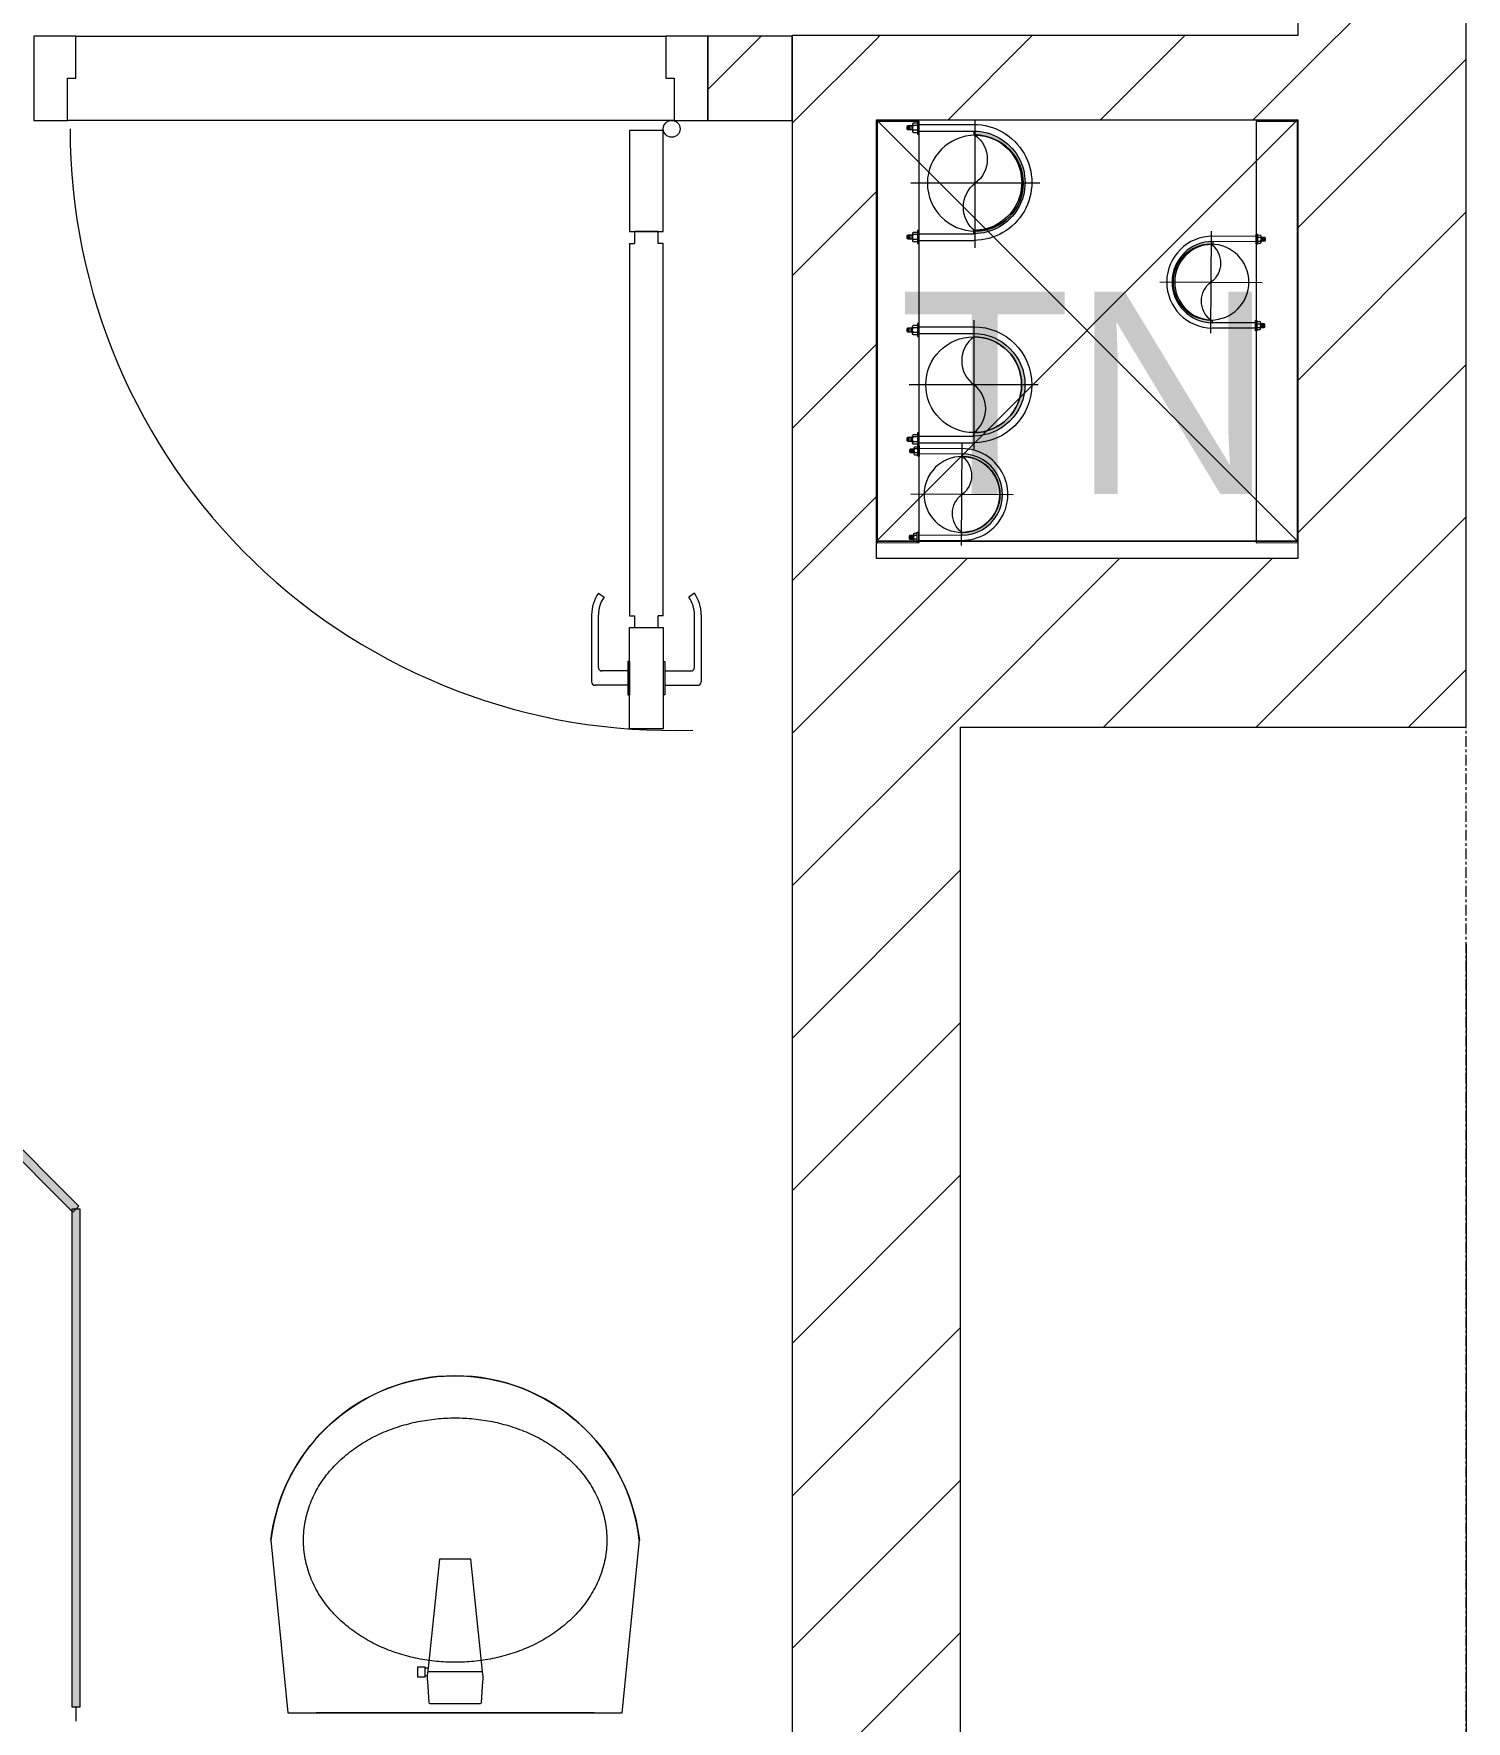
# Model space of a CAD drawing. Header units: millimetres. Extents: x 1591 to 240306, y -15958 to 82755.
# Drawn here: x 124254 to 125954, y 73337 to 75340 of the extents above; entities that cross this region are included whole.
import ezdxf

# ---------------------------------------------------------------- set-up
doc = ezdxf.new("R2010")
doc.units = ezdxf.units.MM
doc.linetypes.add('Grid Line', pattern=[22.225, 12.7, -3.175, 3.175, -3.175])
doc.linetypes.add('IMPORT-CENTER _2_', pattern=[40.64, 25.4, -5.08, 5.08, -5.08])
for name, color, linetype, lineweight in [('0-1', 7, 'Continuous', 5), ('0-2', 250, 'Continuous', 9), ('A-DETL-GENF-1', 9, 'Continuous', 9), ('A-DOOR-1', 254, 'Continuous', 9), ('A-DOOR-2', 9, 'Continuous', 9), ('A-FLOR-1', 250, 'Continuous', 9), ('A-FLOR-2', 9, 'Continuous', 9), ('A-GLAZ-CURT', 52, 'Continuous', 9), ('A-GLAZ-CURT-1', 254, 'Continuous', 9), ('A-GLAZ-CURT-2', 9, 'Continuous', 9), ('A-WALL-1', 253, 'Continuous', 18), ('A-WALL-2', 9, 'Continuous', 9), ('A-WALL-3', 113, 'Continuous', 18), ('A-WALL-PATT-1', 10, 'Continuous', 9), ('A-WALL-PATT-2', 111, 'Continuous', 9), ('G-ANNO-TEXT-1', 7, 'Continuous', 9), ('G-IMPT-2', 8, 'IMPORT-CENTER _2_', 9), ('G-IMPT-3', 8, 'Continuous', 9), ('M-EQPM', 50, 'Continuous', 9), ('P-SANR-FIXT-1', 254, 'Continuous', 9), ('S-GRID-1', 1, 'Grid Line', 9)]:
    doc.layers.add(name, color=color, linetype=linetype, lineweight=lineweight)
doc.styles.add('Arial_8', font='arial_0.ttf', dxfattribs={"height": 240})
pattern_1 = [(45, (11001.35, 0), (-90.50967, 90.50967), [])]

# ---------------------------------------------------------------- blocks, each defined once
blk = doc.blocks.new('NCV_TKTC_KET CAU_rvt-1-TKCS_MB TẦNG 3-4')
at = {"layer": 'A-FLOR-1'}
for p, q in [((114752.6, 74737.4), (114252.6, 74737.4)), ((114952.6, 74259), (114952.6, 73311.9))]:
    blk.add_line(p, q, dxfattribs=at)
blk = doc.blocks.new('DOOR_CW_01 CANH MO-PANEL KINH - DIG_02-800x2200-CỬA NHÔM KÍNH-V105-TKCS_MB TẦNG 3-4')
at = {"layer": 'A-DETL-GENF-1'}
for p, q in [((-347, 772), (-307, 772)), ((-347, 652), (-347, 772)), ((-307, 772), (-307, 652)), ((-349, 731.8), (-347, 731.8)), ((-349, 692.2), (-349, 731.8)), ((-347, 692.2), (-347, 731.8)), ((-307, 692.2), (-307, 731.8)), ((-305, 731.8), (-307, 731.8)), ((-305, 692.2), (-305, 731.8)), ((-392, 637), (-392, 716.5)), ((-349, 720.5), (-388, 720.5)), ((-349, 703.5), (-380, 703.5)), ((-305, 720.5), (-266, 720.5)), ((-305, 703.5), (-274, 703.5)), ((-262, 637), (-262, 716.5)), ((-384, 699.5), (-384, 637)), ((-347, 692.2), (-349, 692.2)), ((-307, 692.2), (-305, 692.2)), ((-270, 699.5), (-270, 637)), ((-307, 652), (-347, 652)), ((-313, 652), (-341, 652)), ((-341, 652), (-341, 638)), ((-313, 638), (-313, 652)), ((-347, 638), (-341, 638)), ((-347, 638), (-347, 196)), ((-307, 638), (-313, 638)), ((-307, 196), (-307, 638)), ((-383.9, 611.2), (-377.3, 615.8)), ((-270.1, 611.2), (-276.7, 615.8)), ((-347, 196), (-341, 196)), ((-307, 182), (-347, 182)), ((-347, 182), (-347, 62)), ((-341, 196), (-341, 182)), ((-341, 182), (-313, 182)), ((-307, 196), (-313, 196)), ((-313, 182), (-313, 196)), ((-307, 62), (-307, 182)), ((-347, 62), (-307, 62))]:
    blk.add_line(p, q, dxfattribs=at)
blk.add_circle((-357, 60), 10, dxfattribs=at)
for centre, radius, start, end in [((-357, 60), 714, 360, 92), ((-388, 716.5), 4, 90, 180), ((-380, 699.5), 4, 90, 180), ((-274, 699.5), 4, 0, 90), ((-266, 716.5), 4, 0, 90), ((-347, 637), 45, 180, 215), ((-347, 637), 37, 180, 215), ((-307, 637), 37, 325, 0), ((-307, 637), 45, 325, 0)]:
    blk.add_arc(centre, radius, start, end, dxfattribs=at)
at = {"layer": 'A-DOOR-2'}
for p, q in [((-360, 50), (-400, 50)), ((-400, 50), (-400, -50)), ((-360, 0), (-360, 50)), ((-357, 50), (-332, 50)), ((400, 50), (360, 50)), ((360, 50), (360, 0)), ((400, -50), (400, 50)), ((-350, 0), (-360, 0)), ((-350, -50), (-350, 0)), ((360, 0), (350, 0)), ((350, 0), (350, -50)), ((-400, -50), (-350, -50)), ((350, -50), (400, -50))]:
    blk.add_line(p, q, dxfattribs=at)
blk = doc.blocks.new('bonruatreo - Chậu rửa-V107-TKCS_MB TẦNG 3-4')
at = {"layer": 'P-SANR-FIXT-1'}
for p, q in [((-218.6, 205), (-198.4, 0)), ((198.4, 0), (218.6, 205)), ((-18.5, 182.5), (-32.2, 52.9)), ((18.5, 182.5), (-18.5, 182.5)), ((33, 45.4), (18.5, 182.5)), ((-35.6, 54.2), (-44.7, 54.2)), ((-44.7, 54.2), (-44.7, 42.8)), ((-44.7, 42.8), (-35.6, 42.8)), ((-35.6, 52.9), (-35.6, 54.2)), ((-32.2, 52.9), (-35.6, 52.9)), ((-35.6, 44.2), (-35.6, 52.9)), ((-35.6, 42.8), (-35.6, 44.2)), ((-35.6, 44.2), (-33.1, 44.2)), ((-32.2, 52.9), (-33.1, 44.2)), ((32.7, 48.5), (-32.7, 48.5)), ((-33, 37.3), (-31.4, 12.2)), ((31.4, 12.2), (33, 37.3)), ((-198.4, 0), (198.4, 0)), ((165, 0), (-165, 0)), ((-30.2, 11), (30.2, 11))]:
    blk.add_line(p, q, dxfattribs=at)
at = {"layer": 'P-SANR-FIXT-1', "flags": 128}
blk.add_lwpolyline([(-218.6, 205), (-217.4, 213.7), (-215.9, 222.4), (-214, 231), (-211.8, 239.5), (-209.3, 247.9), (-206.4, 256.2), (-203.2, 264.4), (-199.6, 272.5), (-195.8, 280.4), (-191.6, 288.1), (-187.1, 295.7), (-182.3, 303.1), (-177.3, 310.3), (-171.9, 317.3), (-166.3, 324.1), (-160.4, 330.6), (-154.2, 336.9), (-147.8, 342.9), (-141.2, 348.7), (-134.3, 354.2), (-127.3, 359.4), (-120, 364.4), (-112.5, 369), (-104.9, 373.4), (-97.1, 377.4), (-89.1, 381.2), (-81, 384.6), (-72.7, 387.6), (-64.4, 390.4), (-55.9, 392.8), (-47.3, 394.8), (-38.7, 396.6), (-30, 397.9), (-21.3, 399), (-12.5, 399.6), (-3.7, 400), (5.1, 399.9), (13.9, 399.6), (22.6, 398.8), (31.4, 397.8), (40.1, 396.3), (48.7, 394.5), (57.2, 392.4), (65.7, 390), (74, 387.2), (82.2, 384.1), (90.3, 380.6), (98.3, 376.8), (106.1, 372.7), (113.7, 368.3), (121.1, 363.6), (128.4, 358.7), (135.4, 353.4), (142.2, 347.8), (148.8, 342), (155.2, 335.9), (161.3, 329.6), (167.2, 323), (172.8, 316.2), (178.1, 309.2), (183.1, 302), (187.8, 294.6), (192.2, 287), (196.4, 279.2), (200.2, 271.3), (203.7, 263.2), (206.8, 255), (209.7, 246.6), (212.2, 238.2), (214.3, 229.7), (216.1, 221.1), (217.6, 212.4), (218.6, 205)], dxfattribs=at)
at = {"layer": 'P-SANR-FIXT-1'}
for centre, radius, start, end in [((0, 180), 220, 6.525, 173.475), ((5.5, 41.4), 38.7, 175.8543, 186.034), ((-5.5, 41.4), 38.7, 353.966, 6.034), ((-30.1, 12.3), 1.3, 183.5997, 268.7722), ((30.1, 12.3), 1.3, 271.2278, 356.4003)]:
    blk.add_arc(centre, radius, start, end, dxfattribs=at)
for points in [[(-180, 205), (-180, 212.4), (-178.6, 227.3), (-172.4, 248.8), (-162.5, 268.9), (-149.4, 287), (-133.8, 303), (-116.1, 316.6), (-96.9, 327.9), (-76.5, 336.8), (-55.2, 343.5), (-33.3, 347.9), (-11.2, 350.1), (11.1, 350.1), (33.3, 347.9), (55.2, 343.5), (76.5, 336.8), (96.9, 327.9), (116.1, 316.6), (133.8, 302.9), (149.5, 287), (162.5, 268.8), (172.4, 248.8), (178.6, 227.3), (180, 212.4), (180, 205)], [(180, 205), (180, 197.6), (178.6, 182.7), (172.4, 161.2), (162.5, 141.2), (149.5, 123), (133.8, 107.1), (116.1, 93.4), (96.9, 82.1), (76.5, 73.2), (55.2, 66.5), (33.3, 62.1), (11.1, 59.9), (-11.2, 59.9), (-33.3, 62.1), (-55.2, 66.5), (-76.5, 73.2), (-96.9, 82.1), (-116.1, 93.4), (-133.8, 107), (-149.4, 123), (-162.5, 141.1), (-172.4, 161.2), (-178.6, 182.7), (-180, 197.6), (-180, 205)]]:
    blk.add_open_spline(points, degree=3, dxfattribs=at)
blk = doc.blocks.new('System Panel - Glazed-901218-TKCS_MB TẦNG 3-4')
at = {"layer": 'A-GLAZ-CURT'}
blk.add_hatch(color=256, dxfattribs=at).paths.add_polyline_path([(-295.3, -5), (295.3, -5), (295.3, 5), (-295.3, 5)])
at = {"layer": 'A-GLAZ-CURT-2'}
for p, q in [((295.3, 5), (-295.3, 5)), ((-295.3, 5), (-295.3, -5)), ((295.3, -5), (295.3, 5)), ((-295.3, -5), (295.3, -5))]:
    blk.add_line(p, q, dxfattribs=at)
blk = doc.blocks.new('System Panel - Glazed-901219-TKCS_MB TẦNG 3-4')
at = {"layer": 'A-GLAZ-CURT'}
blk.add_hatch(color=256, dxfattribs=at).paths.add_polyline_path([(-316.6, 5), (-316.6, -5), (316.6, -5), (316.6, 5), (-35.8, 5)])
at = {"layer": 'A-GLAZ-CURT-2'}
for p, q in [((316.6, 5), (-316.6, 5)), ((-316.6, 5), (-316.6, -5)), ((316.6, -5), (316.6, 5)), ((-316.6, -5), (316.6, -5))]:
    blk.add_line(p, q, dxfattribs=at)
blk = doc.blocks.new('NCV_TKTC_TANG 3 - 4_rvt-2-TKCS_MB TẦNG 3-4')
at = {"layer": 'A-WALL-PATT-1'}
h = blk.add_hatch(dxfattribs=at)
h.set_pattern_fill('FP_1', color=256, style=0, pattern_type=2)
h.set_pattern_definition([(45, (0, 0), (-90.50967, 90.50967), [])])
h.paths.add_polyline_path([(114152.6, 75236.9), (114152.6, 75336.9), (114052.6, 75336.9), (114052.6, 75236.9), (114147.6, 75236.9)])
h.paths.add_polyline_path([(112535.5, 75236.9), (113252.6, 75236.9), (113252.6, 75336.9), (112352.6, 75336.9), (112352.6, 75236.9)])
at = {"layer": 'A-FLOR-2'}
for p, q in [((113302.6, 75336.9), (114002.6, 75336.9)), ((113302.6, 73353.9), (113302.6, 73336.9))]:
    blk.add_line(p, q, dxfattribs=at)
at = {"layer": 'A-WALL-1'}
for p, q in [((114152.6, 75336.9), (114052.6, 75336.9)), ((114052.6, 75336.9), (114052.6, 75236.9)), ((114152.6, 75236.9), (114152.6, 75336.9)), ((114052.6, 75236.9), (114152.6, 75236.9))]:
    blk.add_line(p, q, dxfattribs=at)
at = {"layer": 'A-WALL-2'}
for p, q in [((113302.6, 75336.9), (114002.6, 75336.9)), ((114012.6, 75236.9), (113292.6, 75236.9))]:
    blk.add_line(p, q, dxfattribs=at)
at = {"layer": 'A-DOOR-1', "rotation": 180}
blk.add_blockref('DOOR_CW_01 CANH MO-PANEL KINH - DIG_02-800x2200-CỬA NHÔM KÍNH-V105-TKCS_MB TẦNG 3-4', (113652.6, 75286.9), dxfattribs=at)
at = {"layer": 'A-GLAZ-CURT-1'}
for name, p, rotation in [('System Panel - Glazed-901219-TKCS_MB TẦNG 3-4', (113078.7, 74168.5), 135.0000000000011), ('System Panel - Glazed-901218-TKCS_MB TẦNG 3-4', (113302.6, 73649.3), 90.00000000000081)]:
    blk.add_blockref(name, p, dxfattribs=dict(at, rotation=rotation))
at = {"layer": 'P-SANR-FIXT-1'}
blk.add_blockref('bonruatreo - Chậu rửa-V107-TKCS_MB TẦNG 3-4', (113752.6, 73346.9), dxfattribs=at)
blk = doc.blocks.new('TKTC_XREF_251221_MB TANG 2-7 - TKTC_XREF_260130_MB TANG 2-5_dwg_CUM U_DN100-4746799-TKCS_MB TẦNG 3-4')
at = {"layer": 'G-IMPT-3'}
blk.add_hatch(color=256, dxfattribs=at).paths.add_polyline_path([(0, 61), (15.8, 58.9), (30.5, 52.8), (43.1, 43.1), (52.8, 30.5), (58.9, 15.8), (61, 0), (58.9, -15.8), (52.8, -30.5), (43.1, -43.1), (30.5, -52.8), (15.8, -58.9), (0, -61), (0, -57), (14.8, -55.1), (28.5, -49.4), (40.3, -40.3), (49.4, -28.5), (55.1, -14.8), (57, 0), (55.1, 14.8), (49.4, 28.5), (40.3, 40.3), (28.5, 49.4), (14.8, 55.1), (0, 57)])
for p, q in [((-79.1, 66.6), (-79.1, 63.4)), ((-76.6, 66.6), (-76.6, 63.4)), ((-74.6, 66.6), (-74.6, 63.4)), ((-72.7, 69.3), (-72.7, 60.7)), ((-66.9, 67.9), (-71.7, 67.9)), ((-66.9, 62.1), (-71.7, 62.1)), ((-65, 69), (0, 69)), ((-79.1, -63.4), (-79.1, -66.6)), ((-76.6, -63.4), (-76.6, -66.6)), ((-74.6, -63.4), (-74.6, -66.6)), ((-72.7, -60.7), (-72.7, -69.3)), ((-66.9, -62.1), (-71.7, -62.1)), ((-66.9, -67.9), (-71.7, -67.9)), ((-65, -69), (0, -69))]:
    blk.add_line(p, q, dxfattribs=at)
at = {"layer": 'G-IMPT-3', "flags": 128}
for points in [[(-72.7, 67.6), (-78.1, 67.6), (-78.1, 62.4), (-72.7, 62.4)], [(-71.7, 59.2), (-66.9, 59.2), (-66.9, 70.8), (-71.7, 70.8)], [(-66.9, 70.8), (-66.9, 72.7), (-65, 72.7), (-65, 57.3), (-66.9, 57.3), (-66.9, 59.2)], [(-65, 61), (0, 61), (0, 57)], [(-71.7, -70.8), (-66.9, -70.8), (-66.9, -59.2), (-71.7, -59.2)], [(-66.9, -59.2), (-66.9, -57.3), (-65, -57.3), (-65, -72.7), (-66.9, -72.7), (-66.9, -70.8)], [(-65, -61), (0, -61), (0, -57)], [(-72.7, -62.4), (-78.1, -62.4), (-78.1, -67.6), (-72.7, -67.6)]]:
    blk.add_lwpolyline(points, dxfattribs=at)
at = {"layer": 'G-IMPT-3'}
for centre, radius, start, end in [((-78.1, 66.6), 0.96, 90, 180), ((-78.1, 63.4), 0.96, 180, 270), ((-71.1, 69.3), 1.56, 112.6199, 247.3801), ((-67.9, 65), 4.8, 143.1301, 216.8699), ((-71.1, 60.7), 1.56, 112.6199, 247.3801), ((0, 0), 69, 270, 90), ((0, 0), 61, 270, 90), ((0, 0), 57, 270, 90), ((-71.1, -60.7), 1.56, 112.6199, 247.3801), ((-78.1, -63.4), 0.96, 90, 180), ((-78.1, -66.6), 0.96, 180, 270), ((-67.9, -65), 4.8, 143.1301, 216.8699), ((-71.1, -69.3), 1.56, 112.6199, 247.3801)]:
    blk.add_arc(centre, radius, start, end, dxfattribs=at)
blk = doc.blocks.new('TKTC_XREF_251221_MB TANG 2-7 - TKTC_XREF_260130_MB TANG 2-5_dwg_$cc-4746798-TKCS_MB TẦNG 3-4')
at = {"layer": 'G-IMPT-2'}
for p, q in [((0, -0.673), (0, 0.673)), ((-0.673, 0), (0.673, 0))]:
    blk.add_line(p, q, dxfattribs=at)
at = {"layer": 'M-EQPM'}
blk.add_circle((0, 0), 0.5, dxfattribs=at)
for centre, radius, start, end in [((0, 0), 0.5, 90, 270), ((0.188, 0.25), 0.313, 126.8699, 233.1301), ((-0.188, -0.25), 0.313, 306.8699, 53.1301)]:
    blk.add_arc(centre, radius, start, end, dxfattribs=at)
blk = doc.blocks.new('TKTC_XREF_251221_MB TANG 2-7 - TKTC_XREF_260130_MB TANG 2-5_dwg_$cc-4746800-TKCS_MB TẦNG 3-4')
at = {"layer": 'G-IMPT-2'}
for p, q in [((0, -0.673), (0, 0.673)), ((-0.673, 0), (0.673, 0))]:
    blk.add_line(p, q, dxfattribs=at)
at = {"layer": 'M-EQPM'}
blk.add_circle((0, 0), 0.5, dxfattribs=at)
for centre, radius, start, end in [((0, 0), 0.5, 90, 270), ((0.188, 0.25), 0.313, 126.8699, 233.1301), ((-0.188, -0.25), 0.313, 306.8699, 53.1301)]:
    blk.add_arc(centre, radius, start, end, dxfattribs=at)
blk = doc.blocks.new('TKTC_XREF_251221_MB TANG 2-7 - TKTC_XREF_260130_MB TANG 2-5_dwg_CUM U_DN100-4746796-TKCS_MB TẦNG 3-4')
at = {"layer": 'G-IMPT-3'}
blk.add_hatch(color=256, dxfattribs=at).paths.add_polyline_path([(0, 61), (0, 57), (14.8, 55.1), (28.5, 49.4), (40.3, 40.3), (49.4, 28.5), (55.1, 14.8), (57, 0), (55.1, -14.8), (49.4, -28.5), (40.3, -40.3), (28.5, -49.4), (14.8, -55.1), (0, -57), (0, -61), (15.8, -58.9), (30.5, -52.8), (43.1, -43.1), (52.8, -30.5), (58.9, -15.8), (61, 0), (58.9, 15.8), (52.8, 30.5), (43.1, 43.1), (30.5, 52.8), (15.8, 58.9)])
for p, q in [((-79.1, 66.6), (-79.1, 63.4)), ((-76.6, 66.6), (-76.6, 63.4)), ((-74.6, 66.6), (-74.6, 63.4)), ((-72.7, 69.3), (-72.7, 60.7)), ((-66.9, 67.9), (-71.7, 67.9)), ((-66.9, 62.1), (-71.7, 62.1)), ((-65, 69), (0, 69)), ((-79.1, -63.4), (-79.1, -66.6)), ((-76.6, -63.4), (-76.6, -66.6)), ((-74.6, -63.4), (-74.6, -66.6)), ((-72.7, -60.7), (-72.7, -69.3)), ((-66.9, -62.1), (-71.7, -62.1)), ((-66.9, -67.9), (-71.7, -67.9)), ((-65, -69), (0, -69))]:
    blk.add_line(p, q, dxfattribs=at)
at = {"layer": 'G-IMPT-3', "flags": 128}
for points in [[(-72.7, 67.6), (-78.1, 67.6), (-78.1, 62.4), (-72.7, 62.4)], [(-71.7, 59.2), (-66.9, 59.2), (-66.9, 70.8), (-71.7, 70.8)], [(-66.9, 70.8), (-66.9, 72.7), (-65, 72.7), (-65, 57.3), (-66.9, 57.3), (-66.9, 59.2)], [(-65, 61), (0, 61), (0, 57)], [(-72.7, -62.4), (-78.1, -62.4), (-78.1, -67.6), (-72.7, -67.6)], [(-71.7, -70.8), (-66.9, -70.8), (-66.9, -59.2), (-71.7, -59.2)], [(-66.9, -59.2), (-66.9, -57.3), (-65, -57.3), (-65, -72.7), (-66.9, -72.7), (-66.9, -70.8)], [(-65, -61), (0, -61), (0, -57)]]:
    blk.add_lwpolyline(points, dxfattribs=at)
at = {"layer": 'G-IMPT-3'}
for centre, radius, start, end in [((-78.1, 66.6), 0.96, 90, 180), ((-78.1, 63.4), 0.96, 180, 270), ((-71.1, 69.3), 1.56, 112.6199, 247.3801), ((-67.9, 65), 4.8, 143.1301, 216.8699), ((-71.1, 60.7), 1.56, 112.6199, 247.3801), ((0, 0), 69, 270, 90), ((0, 0), 61, 270, 90), ((0, 0), 57, 270, 90), ((-78.1, -63.4), 0.96, 90, 180), ((-78.1, -66.6), 0.96, 180, 270), ((-71.1, -60.7), 1.56, 112.6199, 247.3801), ((-67.9, -65), 4.8, 143.1301, 216.8699), ((-71.1, -69.3), 1.56, 112.6199, 247.3801)]:
    blk.add_arc(centre, radius, start, end, dxfattribs=at)
blk = doc.blocks.new('TKTC_XREF_251221_MB TANG 2-7 - TKTC_XREF_260130_MB TANG 2-5_dwg_$cc-4746795-TKCS_MB TẦNG 3-4')
at = {"layer": 'G-IMPT-2'}
for p, q in [((0, -0.673), (0, 0.66)), ((-0.673, 0), (0.673, 0))]:
    blk.add_line(p, q, dxfattribs=at)
at = {"layer": 'M-EQPM'}
blk.add_circle((0, 0), 0.5, dxfattribs=at)
for centre, radius, start, end in [((0, 0), 0.5, 90, 270), ((0.188, 0.25), 0.313, 126.8699, 233.1301), ((-0.188, -0.25), 0.313, 306.8699, 53.1301)]:
    blk.add_arc(centre, radius, start, end, dxfattribs=at)
blk = doc.blocks.new('TKTC_XREF_251221_MB TANG 2-7 - TKTC_XREF_260130_MB TANG 2-5_dwg_$cc-4746797-TKCS_MB TẦNG 3-4')
at = {"layer": 'G-IMPT-2'}
for p, q in [((0, -0.673), (0, 0.673)), ((-0.673, 0), (0.673, 0))]:
    blk.add_line(p, q, dxfattribs=at)
at = {"layer": 'M-EQPM'}
blk.add_circle((0, 0), 0.5, dxfattribs=at)
for centre, radius, start, end in [((0, 0), 0.5, 90, 270), ((0.188, 0.25), 0.313, 126.8699, 233.1301), ((-0.188, -0.25), 0.313, 306.8699, 53.1301)]:
    blk.add_arc(centre, radius, start, end, dxfattribs=at)
blk = doc.blocks.new('TKTC_XREF_251221_MB TANG 2-7 - TKTC_XREF_251221_MB TANG 2-7-2039446-TKCS_MB TẦNG 3-4')
at = {"layer": 'M-EQPM'}
for p, q in [((80650.6, 57998.8), (80600.8, 57998.5)), ((80600.8, 57998.5), (80600.8, 57498.6)), ((80650.6, 57499), (80650.6, 57998.8)), ((81100, 57998.8), (81050.7, 57998.5)), ((81050.7, 57998.5), (81050.7, 57498.6)), ((80600.8, 57498.6), (80650.6, 57499)), ((81050.7, 57498.6), (81100, 57499))]:
    blk.add_line(p, q, dxfattribs=at)
at = {"extrusion": (0, 0, -1)}
for name, p, xscale, yscale, zscale, rotation in [('TKTC_XREF_251221_MB TANG 2-7 - TKTC_XREF_260130_MB TANG 2-5_dwg_$cc-4746795-TKCS_MB TẦNG 3-4', (-80717.4, 57925.4), 113.7150000000092, 113.7150000000092, -113.7150000000092, 359.9990086636432), ('TKTC_XREF_251221_MB TANG 2-7 - TKTC_XREF_260130_MB TANG 2-5_dwg_CUM U_DN100-4746799-TKCS_MB TẦNG 3-4', (-80715.6, 57926.3), 0.9975000000000005, 0.9975000000000005, -0.9975000000000005, 180.000991338195), ('TKTC_XREF_251221_MB TANG 2-7 - TKTC_XREF_260130_MB TANG 2-5_dwg_$cc-4746800-TKCS_MB TẦNG 3-4', (-80997.1, 57808), 90.00000000005119, 90.00000000005119, -90.0000000000512, 180.3740267799373), ('TKTC_XREF_251221_MB TANG 2-7 - TKTC_XREF_260130_MB TANG 2-5_dwg_CUM U_DN100-4746799-TKCS_MB TẦNG 3-4', (-80715.5, 57686.2), 0.9974999999999965, 0.9974999999999965, -0.9974999999999965, 180.0009913385626), ('TKTC_XREF_251221_MB TANG 2-7 - TKTC_XREF_260130_MB TANG 2-5_dwg_$cc-4746797-TKCS_MB TẦNG 3-4', (-80701.6, 57556), 90.00000000005119, 90.00000000005119, -90.0000000000512, 0.3740267799372842)]:
    blk.add_blockref(name, p, dxfattribs=dict(at, xscale=xscale, yscale=yscale, zscale=zscale, rotation=rotation))
for name, p, xscale, yscale, zscale, rotation in [('TKTC_XREF_251221_MB TANG 2-7 - TKTC_XREF_260130_MB TANG 2-5_dwg_CUM U_DN100-4746796-TKCS_MB TẦNG 3-4', (80999, 57808), 0.7894736842105242, 0.7894736842105242, 0.7894736842105242, 179.6259732184666), ('TKTC_XREF_251221_MB TANG 2-7 - TKTC_XREF_260130_MB TANG 2-5_dwg_$cc-4746798-TKCS_MB TẦNG 3-4', (80715.5, 57686.2), 113.7150000000092, 113.7150000000092, 113.7150000000092, 179.9990086636432), ('TKTC_XREF_251221_MB TANG 2-7 - TKTC_XREF_260130_MB TANG 2-5_dwg_CUM U_DN100-4746796-TKCS_MB TẦNG 3-4', (80701.6, 57556), 0.7894736842105242, 0.7894736842105242, 0.7894736842105242, 359.6259732184666)]:
    blk.add_blockref(name, p, dxfattribs=dict(xscale=xscale, yscale=yscale, zscale=zscale, rotation=rotation))

msp = doc.modelspace()

# ---------------------------------------------------------------- hatches: boundary and pattern name
at = {"layer": 'A-WALL-PATT-2'}
h = msp.add_hatch(dxfattribs=at)
h.set_pattern_fill('FP_1', color=256, style=0, pattern_type=2)
h.set_pattern_definition(pattern_1)
h.paths.add_polyline_path([(125753.9, 74516.9), (125953.9, 74516.9), (125953.9, 77936.9), (125753.9, 77936.9), (125753.9, 74716.9)])
h = msp.add_hatch(dxfattribs=at)
h.set_pattern_fill('FP_1', color=256, style=0, pattern_type=2)
h.set_pattern_definition(pattern_1)
h.paths.add_polyline_path([(125253.9, 74516.9), (125253.9, 75337.4), (125153.9, 75337.4), (125153.9, 74516.9)])
h = msp.add_hatch(dxfattribs=at)
h.set_pattern_fill('FP_1', color=256, style=0, pattern_type=2)
h.set_pattern_definition(pattern_1)
h.paths.add_polyline_path([(125253.9, 75237.4), (125753.9, 75237.4), (125753.9, 75337.4), (125253.9, 75337.4)])
h = msp.add_hatch(dxfattribs=at)
h.set_pattern_fill('FP_1', color=256, style=0, pattern_type=2)
h.set_pattern_definition(pattern_1)
h.paths.add_polyline_path([(125753.9, 74516.9), (125753.9, 74716.9), (125253.9, 74716.9), (125253.9, 74516.9), (125551.9, 74516.9)])
h = msp.add_hatch(dxfattribs=at)
h.set_pattern_fill('FP_1', color=256, style=0, pattern_type=2)
h.set_pattern_definition(pattern_1)
h.paths.add_polyline_path([(125353.9, 70036.9), (125353.9, 70195.3), (125153.9, 70195.3), (125153.9, 70036.9)])
h.paths.add_polyline_path([(125353.9, 71285.3), (125353.9, 74516.9), (125153.9, 74516.9), (125153.9, 71285.3)])

# ---------------------------------------------------------------- linework, layer by layer
at = {"layer": '0-2'}
for p, q in [((125753.8, 75237.4), (125253.9, 74737.4)), ((125253.9, 75237.4), (125753.8, 74737.4)), ((125753.8, 74737.4), (125753.8, 75237.4)), ((125253.9, 74737.4), (125753.8, 74737.4))]:
    msp.add_line(p, q, dxfattribs=at)
at = {"layer": 'A-WALL-3'}
for p, q in [((125753.9, 77936.9), (125753.9, 75337.4)), ((125953.9, 74516.9), (125953.9, 77936.9)), ((125153.9, 75337.4), (125153.9, 74516.9)), ((125753.9, 75337.4), (125153.9, 75337.4)), ((125253.9, 74716.9), (125253.9, 75237.4)), ((125253.9, 75237.4), (125753.9, 75237.4)), ((125753.9, 75237.4), (125753.9, 74716.9)), ((125753.9, 74716.9), (125253.9, 74716.9)), ((125153.9, 74516.9), (125153.9, 71285.3)), ((125353.9, 74516.9), (125953.9, 74516.9)), ((125353.9, 73311.9), (125353.9, 74516.9))]:
    msp.add_line(p, q, dxfattribs=at)
at = {"layer": 'S-GRID-1'}
msp.add_line((125953.9, 19175.3), (125953.9, 76690.4), dxfattribs=at)

# ---------------------------------------------------------------- block references
at = {"layer": '0-1'}
for name in ['NCV_TKTC_KET CAU_rvt-1-TKCS_MB TẦNG 3-4', 'NCV_TKTC_TANG 3 - 4_rvt-2-TKCS_MB TẦNG 3-4']:
    msp.add_blockref(name, (11001.4, 0), dxfattribs=at)
at = {"layer": 'M-EQPM'}
msp.add_blockref('TKTC_XREF_251221_MB TANG 2-7 - TKTC_XREF_251221_MB TANG 2-7-2039446-TKCS_MB TẦNG 3-4', (44653.9, 17236.9), dxfattribs=at)

# ---------------------------------------------------------------- texts
at = {"layer": 'G-ANNO-TEXT-1', "insert": (125503.6, 74913.4), "char_height": 240, "width": 603.2, "attachment_point": 5, "line_spacing_factor": 0.936439, "style": 'Arial_8'}
msp.add_mtext('\\pt79.9992,160.0008,240,319.9992,400.0008,480,559.9992,640.0008,720,799.9992,880.0008,960,1039.9992,1120.0008,1200,1279.9992,1360.0008,1440,1519.9992,1600.0008,1680,1759.9992,1840.0008,1920,1999.9992,2080.0008,2160,2239.9992,2320.0008,2400,2479.9992,2560.0008;TN', dxfattribs=at)

doc.saveas('drawing.dxf')
